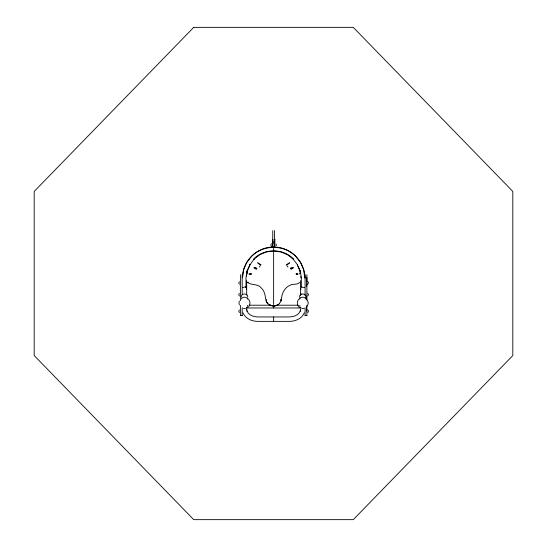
<?xml version="1.0" encoding="UTF-8"?>
<svg xmlns="http://www.w3.org/2000/svg" width="547" height="547" viewBox="0 0 547 547"><rect width="100%" height="100%" fill="white"/><g stroke="black" fill="none" stroke-linecap="round" stroke-linejoin="round"><path stroke-width="0.82" d="M247.634 282.519C251.709 285.609 257.958 283.421 261.404 288.084C264.926 291.353 265.24 296.18 265.979 300.57C267.606 306.265 275.948 308.023 279.64 303.359M300.59 307.626L301.007 307.79M266.232 301.062L266.567 299.626M273.637 251.353L273.637 250.984L280.789 251.928L287.448 254.683L293.171 259.073M242.499 276.543C242.943 260.728 257.076 247.189 272.823 247.025M247.996 274.026L246.82 271.873L249.958 264.516L249.712 264.796L250.211 265.001M251.353 273.862L249.241 274.054L251.319 273.849L250.622 274.273L250.929 273.965M273.623 251.073L266.492 251.928L259.825 254.683L254.102 259.073M279.401 303.688L281.493 300.077C281.315 293.254 285.247 286.259 292.125 284.474C294.662 284.105 297.677 284.522 299.647 282.519M242.56 277.719L243.6 269.917L246.704 262.533L251.688 256.14C263.435 244.495 283.838 244.495 295.585 256.14L300.57 262.533L303.674 269.917L304.72 277.719M246.95 270.806L245.993 277.944L245.993 287.319L245.767 286.956M281.042 301.062L280.714 299.626M300.604 308.946L300.214 311.181L300.378 310.853C298.553 315.243 294.334 316.658 289.548 316.952L257.726 316.952C252.94 316.658 248.721 315.243 246.902 310.853L247.066 311.181L246.67 308.946L246.69 309.328M277.712 305.021L273.637 306.094L273.637 305.527M300.706 295.093L301.076 293.787M239.347 301.028L238.957 302.99L239.312 304.966M246.847 272.522L247.094 272.844M299.353 273.917L300.406 272.324M276.331 245.767L276.194 244.112M248.782 267.312L247.053 271.49L247.476 271.599M248.885 267.38L249.733 265.336M249.938 264.83L253.61 259.784M256.017 269.76L256.249 269.213M304.488 287.366C305.541 287.558 300.166 287.284 301.787 286.751M242.697 287.503C242.526 288.009 245.008 286.218 245.938 287.346M300.18 272.844L300.351 272.468M307.448 305.992L308.317 302.99L307.38 300.016M246.287 289.131L246.56 288.618M249.09 306.088C250.629 303.776 250.095 300.453 247.928 298.71M304.296 312.843C301.971 318.545 295.612 321.287 289.773 321.369L257.5 321.369C251.668 321.287 245.302 318.545 242.977 312.843M259.333 267.045L260.016 266.15M271.374 243.791L270.792 244.919L271.497 246.417M239.326 281.643L238.765 283.202L239.449 284.269M239.326 293.383L238.765 294.942L239.449 296.009M239.326 309.958L238.765 311.517L239.449 312.583M299.353 298.71C296.604 300.85 296.659 305.37 299.441 307.455M286.662 265.377L289.602 262.786L286.218 264.803M248.612 306.682L246.834 308.043M307.824 284.269L308.529 282.765L307.77 281.52M307.824 296.009L308.529 294.512L307.77 293.267M307.824 312.583L308.529 311.086L307.77 309.841M254.061 258.656C264.536 248.263 282.737 248.263 293.219 258.656M266.621 301.999L267.873 303.708L266.649 302.081M247.258 306.026L247.661 305.794L247.258 306.019M280.727 299.763L281.493 300.077M277.691 304.966L273.637 306.053L269.562 305.021M290.601 268.447L292.925 267.804M290.895 268.645L293.39 267.722L290.307 268.153M246.266 307.79L246.683 307.626M297.924 274.088L296.344 273.965M299.797 271.599L300.221 271.49L298.491 267.312M304.084 308.385L301.821 308.44M245.459 308.44L243.429 308.419M296.549 274.109L297.329 274.136L295.92 273.862M250.061 274.15L250.724 274.109M297.876 274.074L297.219 274.143M272.392 239.654L272.809 239.654M274.464 239.654L274.881 239.654M272.392 241.384L272.809 241.384M272.392 241.405L272.809 241.405M272.392 241.589L272.809 241.589M272.392 241.712L272.809 241.712M272.392 241.849L272.809 241.849M272.392 241.986L272.809 241.986M272.392 242.136L272.809 242.136M272.392 242.294L272.809 242.294M272.392 242.458L272.809 242.458M272.392 242.622L272.809 242.622M272.392 242.8L272.809 242.854M272.392 242.977L272.809 242.977M272.392 243.032L272.809 243.032M272.392 243.162L272.809 243.162M272.16 243.429L272.809 243.367M272.392 243.545L272.809 243.545M272.748 246.936L274.546 246.936M272.392 247.162L272.809 247.114M274.464 247.162L274.881 247.162M306.881 277.302L306.881 282.143M248.372 282.184L246.581 282.184L246.581 280.679M306.881 283.681L306.6 286.731M306.6 296.207L306.6 299.783M249.049 305.212L270.245 305.212M277.876 305.212L298.224 305.212M246.492 307.975L300.788 307.975M240.4 315.592L242.191 315.592M305.082 315.592L306.881 315.592M275.264 247.128C291.407 247.524 305 262.109 304.987 278.136M275.866 251.538L277.35 251.736M273.637 306.053L269.589 304.966M256.974 268.153L253.883 267.722L256.386 268.645M254.348 267.804L256.68 268.447M300.016 306.019L299.612 305.794L300.016 306.026M261.056 264.803L257.671 262.786L260.611 265.377M297.561 264.796L297.322 264.516L297.712 265.548M293.664 259.784L297.096 264.256M287.257 266.15L287.948 267.045M300.713 288.618L300.987 289.131M299.332 269.179L297.958 266.122M299.284 269.083L300.33 271.565M297.336 264.83L297.547 265.336M297.958 266.327L298.354 267.292M291.031 269.213L291.257 269.76M300.324 270.806L301.281 277.944L301.281 287.319M300.59 273.719L300.57 273.5A9.019 0.588 82.5 0 1 300.467 272.563M300.864 276.488L301.055 277.903M306.881 274.724L306.881 300.05M306.881 305.814L306.881 315.653M306.6 305.814L306.6 311.079M305.082 274.724L305.082 295.688M305.082 307.708L305.082 315.653M300.693 280.679L300.583 295.065M274.881 247.415L274.881 239.388L274.464 239.429L274.464 247.415M274.546 230.629L274.546 247.586M273.637 248.365L273.637 250.376M273.637 252.365L273.637 304.481M273.637 306.949L273.637 307.975M273.637 316.952L273.637 321.369M272.809 247.415L272.809 239.388L272.392 239.429L272.392 247.415M272.748 230.629L272.748 247.586M246.69 282.184L246.69 295.113M242.191 274.724L242.191 294.423M242.191 307.708L242.191 315.653M240.4 274.724L240.4 300.624M240.4 305.301L240.4 315.653M246.642 274.3A9.682 1.873 -82.5 0 1 246.574 275.018L246.54 275.38A11.405 3.638 -82.5 0 1 246.458 276.105M241.432 299.024A3.179 2.509 0 0 1 244.536 297.199A3.179 2.509 0 0 1 247.572 299.086M247.552 297.199A3.179 2.509 0 0 0 247.668 296.549L247.572 295.9A3.179 2.509 0 0 0 245.357 294.101L244.536 294.012A3.179 2.509 0 0 0 241.412 297.13M306.881 284.625A0.889 0.889 0 0 1 306.648 284.59M299.701 299.086A3.179 2.509 0 0 1 302.744 297.199A3.179 2.509 0 0 1 305.841 299.024M305.554 297.739A3.179 2.509 0 0 0 302.744 294.012L301.923 294.101A3.179 2.509 0 0 0 299.701 295.9L299.606 296.549A3.179 2.509 0 0 0 300.05 297.8M254.225 258.984L253.952 259.333L254.225 258.984M193.727 27.35L34.188 191.45L34.188 355.55L193.727 519.65L353.273 519.65L512.812 355.55L512.812 191.45L353.273 27.35L193.727 27.35M293.322 259.34L293.055 258.984L293.322 259.333"/></g></svg>
